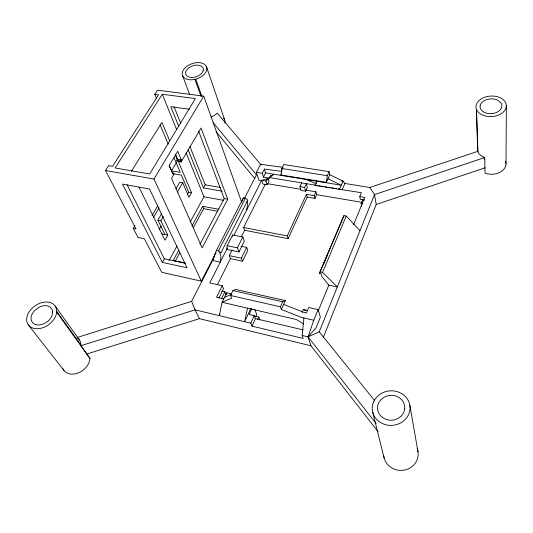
<?xml version="1.0" encoding="UTF-8"?>
<svg xmlns="http://www.w3.org/2000/svg" width="533" height="533" viewBox="0 0 533 533"><rect width="100%" height="100%" fill="white"/><g stroke="black" fill="none" stroke-linecap="round" stroke-linejoin="round"><path stroke-width="0.8" d="M506.004 163.824L506.35 105.734M62.827 368.476A15.184 11.373 -36.9 0 0 77.918 373.08A15.184 11.373 -36.9 0 0 89.957 358.409L80.936 345.69L80.816 343.465A15.517 11.453 -36.2 0 0 79.004 339.341L77.372 337.795M56.658 312.198L56.705 311.352A16.416 11.646 -34.8 0 0 50.235 302.537L49.416 302.318A16.416 11.646 -34.8 0 0 28.955 312.125A16.416 11.646 -34.8 0 0 33.406 328.281A16.416 11.646 -34.8 0 0 54.053 319.154L54.586 318.301A16.416 11.646 -34.8 0 0 56.658 312.198L89.957 358.409M176.21 156.282L177.476 159.28L176.843 160.346L177.262 161.352L181.147 161.985L180.727 160.986L181.353 159.913L177.156 159.227L177.196 158.621M251.869 308.607L249.151 314.483L254.248 315.683L250.803 323.191L252.022 326.129L303.19 338.435L302.204 335.484L303.883 317.968M227.178 245.746L226.725 249.417L239.004 251.929L244.347 241.129L242.801 236.998L232.628 234.993L227.178 245.746L237.412 247.825L239.004 251.929M280.998 175.011L281.844 168.468L283.789 164.537L329.114 171.659L329.814 174.731L326.383 182.379L280.998 175.011L281.69 173.605M232.435 236.479L232.628 234.993M326.383 182.379L327.289 175.703L329.114 171.659M246.706 209.909L247.678 203.513L246.912 201.327M247.492 308.181L244.68 321.732L250.863 308.4M283.616 304.416L303.643 312.298L306.428 312.938L308.727 307.461L318.114 309.573L313.737 320.24L308.061 336.883L310.972 345.784L378.177 431.837M216.365 250.483L212.554 260.51L220.289 262.129L220.988 256.073L219.516 252.542L220.948 252.835L247.792 200.115L245.44 198.209L243.414 197.85L216.365 250.483L218.457 250.916L220.948 252.835M242.022 201.387L243.414 197.85M323.211 337.689L376.225 204.472L374.519 194.598L369.769 187.483L344.858 183.459L343.045 181.14L329.814 174.731M302.204 335.484L308.061 336.883L319.247 331.806L374.519 194.598L484.724 157.501L485.057 173.145L485.463 173.272A14.124 10.127 -2.2 0 0 500.793 171.826A14.124 10.127 -2.2 0 0 505.504 161.206M318.241 310.872L328.801 285.128L321.845 276.44L321.053 273.556L319.467 273.229L343.945 215.645L346.203 216.045L360.002 230.636M353.626 224.6L364.765 197.45L359.788 196.617L361.407 192.719L314.99 185.444L316.915 181.24M361.694 206.444L361.134 203.566L362.733 199.682M177.156 159.227L175.33 154.19M328.801 285.128L337.329 286.921L322.572 272.396L346.203 216.045M302.084 312.398L303.297 309.526L307.674 310.512M319.467 273.229L343.945 215.645M323.511 264.448L327.049 256.053M342.219 189.561L344.858 183.459M339.428 189.475L343.045 181.14L341.433 180.88M313.737 320.24L301.485 317.415L281.384 309.486L285.302 300.572L235.826 289.492L232.914 290.572L230.536 295.482L231.662 298.114L222.068 302.284L219.27 315.649L219.969 314.204M281.384 309.486L280.445 306.835L282.683 301.758L285.302 300.572M314.197 195.598L306.442 194.292L307.195 197.117L314.923 198.443L314.197 195.598L315.909 191.82L305.729 190.121M314.923 198.443L316.629 194.672L315.909 191.82M257.579 319.713L258.778 317.062L253.741 315.876M255.86 316.715L256.806 314.637L254.721 309.406M252.022 326.129L255.44 318.641L254.248 315.683M265.334 184.138L243.601 227.524L244.607 230.256L288.106 238.657L307.195 197.117M288.106 238.657L287.247 235.899L306.442 194.292M305.616 191.18L307.361 187.423L306.375 183.658L304.623 187.423L305.616 191.18L300.945 190.394L299.926 186.643L301.691 182.886M231.475 293.816L226.732 292.744L222.068 302.284L296.335 319.514L303.663 323.924M232.088 249.944L229.237 255.633L230.449 258.632L242.588 261.163L247.825 250.43L246.692 247.405L241.043 246.266M221.348 298.953L224.859 291.791L221.768 291.091M242.588 261.163L241.422 258.159L246.692 247.405M218.923 298.027L223.514 288.699L222.214 285.715L209.769 282.93L227.444 247.992M222.214 285.715L216.525 297.221L223.807 298.893M283.056 167.375L260.51 164.284L256.366 172.346L258.971 180.381L261.67 180.327L262.856 184.045L267.16 184.764L269.025 181.04L268.326 178.808M217.524 284.529L230.449 258.632M241.289 236.905L244.607 230.256M317.208 185.437L269.232 177.542L272.55 175.604L273.276 174.144M237.412 247.825L242.801 236.998M266.926 179.181L265.994 181.047L267.16 184.764M234.007 235.013L261.67 180.327L269.312 178.095L270.704 175.304L272.55 175.604M261.67 180.327L265.994 181.047L269.312 178.095L263.429 177.123L265.567 172.885L264.388 169.094L281.924 171.399M263.429 177.123L262.243 173.305L264.388 169.094M134.916 225.606L133.257 228.404L138.04 237.491L144.396 238.817L161.732 272.31L201.341 281.171L216.072 252.469M77.065 337.549L191.633 301.312L214.059 257.586M244.46 198.283L256.493 174.817L213.147 122.703M218.457 250.916L245.44 198.209M181.147 161.985L201.021 128.033L227.731 199.209L202.107 247.858L171.559 178.395L174.071 174.071L173.638 173.072L172.079 172.805M200.042 244.174L224.206 198.576L198.676 131.345M175.15 261.243L179.901 252.482M193.379 227.658L203.679 208.676L202.693 206.298L218.97 209.309M178.802 250.164L173.225 260.404L185.351 263.022M191.94 226.039L202.693 206.298M169.028 260.557L176.969 246.066M190.074 222.154L203.979 196.797L186.117 152.851M162.325 262.403L122.47 184.105L149.56 189.015L187.043 267.799L162.325 262.403L164.331 258.765L127.081 184.751M222.288 191.234L203.486 187.929L205.192 184.838L189.915 146.488M161.612 213.706L157.901 220.149L160.899 220.742L167.808 235.093L164.95 240.19L139.006 187.116M178.355 161.372L191.56 192.733L188.962 197.357L182.706 182.706L179.768 182.193L176.05 188.635M187.33 194.612L188.675 192.213L181.427 175.15L173.505 173.791M159.12 229.603L161.146 226.052M160.899 220.742L163.371 216.431M177.356 192.033L182.706 182.706M153.317 217.757L159.127 207.743M152.012 215.625L157.795 205.711M173.638 173.072L172.998 174.171L169.241 165.583L177.716 151.279L181.353 159.913M174.078 157.835L180.241 172.352L171.493 170.873L176.703 162.025M201.341 281.171L153.997 179.041L203.746 96.133L157.488 90.19L154.81 94.334L156.396 98.152M131.331 171.413L161.925 122.37L169.661 140.725M162.298 94.261L115.121 167.982L149.68 173.965L195.398 98.572L162.298 94.261L176.716 129.726M133.257 228.404L136.035 228.97L105.514 170.533L108.679 165.643L112.556 166.309L158.534 94.821L154.81 94.334M224.433 297.454L231.815 294.189M376.225 204.472L484.943 167.848L484.537 167.668M369.769 187.483L477.768 151.345L478.661 153.058A14.418 10.18 -2.6 0 0 482.019 156.176L484.724 157.501M80.936 345.69L195.051 309.86L250.803 323.191M86.906 353.992L199.402 318.667L310.972 345.784M194.918 79.364L195.738 79.164A12.765 7.968 -19.1 0 0 205.465 72.828L205.818 72.268A12.765 7.968 -19.1 0 0 199.842 62.687A12.765 7.968 -19.1 0 0 183.545 69.683A12.765 7.968 -19.1 0 0 188.649 79.637L189.382 79.73A12.765 7.968 -19.1 0 0 194.918 79.364L201.081 96.426M314.99 185.444L317.235 185.537M189.435 109.252L170.813 106.713L178.828 126.634M327.289 175.703L281.844 168.468L282.283 169.987M265.567 172.885L341.28 185.204L328.002 178.775M256.366 172.346L262.243 173.305M176.843 160.346L180.727 160.986M316.495 183.252L314.13 182.866L306.115 179.481M318.787 185.704L320.406 185.964M322.019 186.23L323.638 186.497M325.25 186.763L326.869 187.03M328.481 187.296L330.1 187.563M331.719 187.829L333.332 188.096M334.951 188.362L336.563 188.629M338.182 188.895L339.794 189.162M299.926 186.643L304.623 187.423M267.333 183.678L300.825 189.302M364.572 200.068L360.321 199.355L359.788 196.617M316.629 194.672L362.467 202.427M361.134 203.566L362.547 203.806M205.192 184.838L220.695 187.536M105.514 170.533L153.997 179.041M188.675 192.213L191.56 192.733M224.206 198.576L227.731 199.209M203.979 196.797L223.587 200.328M203.679 208.676L217.471 211.248M243.601 227.524L287.247 235.899M161.686 233.847L167.808 235.093M320.233 271.91L322.572 272.396M229.237 255.633L241.422 258.159M164.331 258.765L185.024 263.242M232.914 290.572L282.683 301.758M230.536 295.482L280.445 306.835M255.44 318.641L303.164 329.914M303.297 309.526L305.429 310.632M261.177 165.023L217.277 113.143L215.265 114.822A12.192 8.002 -19.2 0 1 211.055 116.993M216.032 131.611L254.887 178.675M319.247 331.806L374.373 400.27M376.165 423.595L308.061 336.883L316.069 327.808L320.38 317.208L318.114 309.573M28.402 325.017L63.94 370.428M56.705 311.352L80.956 345.058M55.239 306.129L79.444 339.941M199.402 318.667L195.051 309.86L191.633 301.312M157.901 220.149L164.857 234.493M169.188 165.563L171.493 170.873M224.859 291.791L226.132 294.729M476.702 109.971A15.204 10.274 -3.7 0 0 487.049 116.367L488.021 116.494A15.204 10.274 -3.7 0 0 505.944 108.159A15.204 10.274 -3.7 0 0 494.984 96.24A15.204 10.274 -3.7 0 0 476.562 104.035L476.322 104.688A15.204 10.274 -3.7 0 0 476.435 109.338L477.968 151.832M160.12 124.975L168.235 144.077M175.457 154.49L177.709 159.84M175.13 154.43L175.777 155.969M188.076 149.62L203.486 187.929M174.024 106.6L180.747 123.476M258.778 317.062L259.937 319.973M182.493 75.426L189.715 94.727M195.738 79.164L201.927 96.366M203.746 96.133L241.755 202.427M206.531 66.838L224.66 119.818M372.747 412.349L384.1 457.9M409.897 405.566L418.012 451.884M226.732 292.744L226.798 294.276M476.435 109.338L477.708 151.239M484.304 157.322L484.357 159.707M417.212 448.759A17.296 16.35 2.9 0 1 404.72 470.019A17.296 16.35 2.9 0 1 383.7 455.795M224.186 118.886A11.979 8.002 -19.3 0 1 224.919 122.99M223.527 118.033A11.979 8.002 -19.3 0 1 223.88 118.446M52.647 311.965L51.981 315.689L50.655 318.181A11.826 8.388 -34.8 0 1 37.95 324.95L36.65 324.804A11.826 8.388 -34.8 0 1 32.573 322.638L31.434 320.759L31.001 318.514A11.826 8.388 -34.8 0 1 31.74 314.796L33.992 311.172L38.736 307.394A11.826 8.388 -34.8 0 1 45.638 305.689C49.129 305.649 52.627 308.307 52.647 311.965M480.073 105.807C479.56 111.35 486.083 113.915 490.726 113.676A10.946 7.395 -3.8 0 0 497.476 111.977C499.741 110.784 501.793 108.612 501.893 105.947A10.946 7.395 -3.8 0 0 501.1 103.129L497.702 100.197A10.946 7.395 -3.8 0 0 492.525 98.878L491.113 98.852A10.946 7.395 -3.8 0 0 480.466 104.548L480.073 105.807M404.734 408.598L404.474 410.223A13.631 12.446 -4.4 0 1 401.222 416.033L398.477 418.185L395.213 419.611A13.631 12.446 -4.4 0 1 389.876 420.191C385.839 419.857 381.888 417.872 379.569 414.481A13.631 12.446 -4.4 0 1 377.591 406.719C378.457 398.364 388.144 393.381 395.759 395.999A13.631 12.446 -4.4 0 1 404.734 408.598M373.386 402.368L373 403.434A18.928 17.283 -4.4 0 0 385.532 424.681A18.928 17.283 -4.4 0 0 409.131 413.242A18.928 17.283 -4.4 0 0 397.292 391.662L396.126 391.349A18.928 17.283 -4.4 0 0 373.386 402.368M203.126 70.902C201.034 75.706 195.145 77.998 190.161 77.332A9.194 5.743 -19.1 0 1 185.864 71.549L186.217 70.742A9.194 5.743 -19.1 0 1 188.949 67.738L193.133 65.672A9.194 5.743 -19.1 0 1 196.577 65.073L200.595 65.726L202.593 67.205A9.194 5.743 -19.1 0 1 203.126 70.902"/></g></svg>
